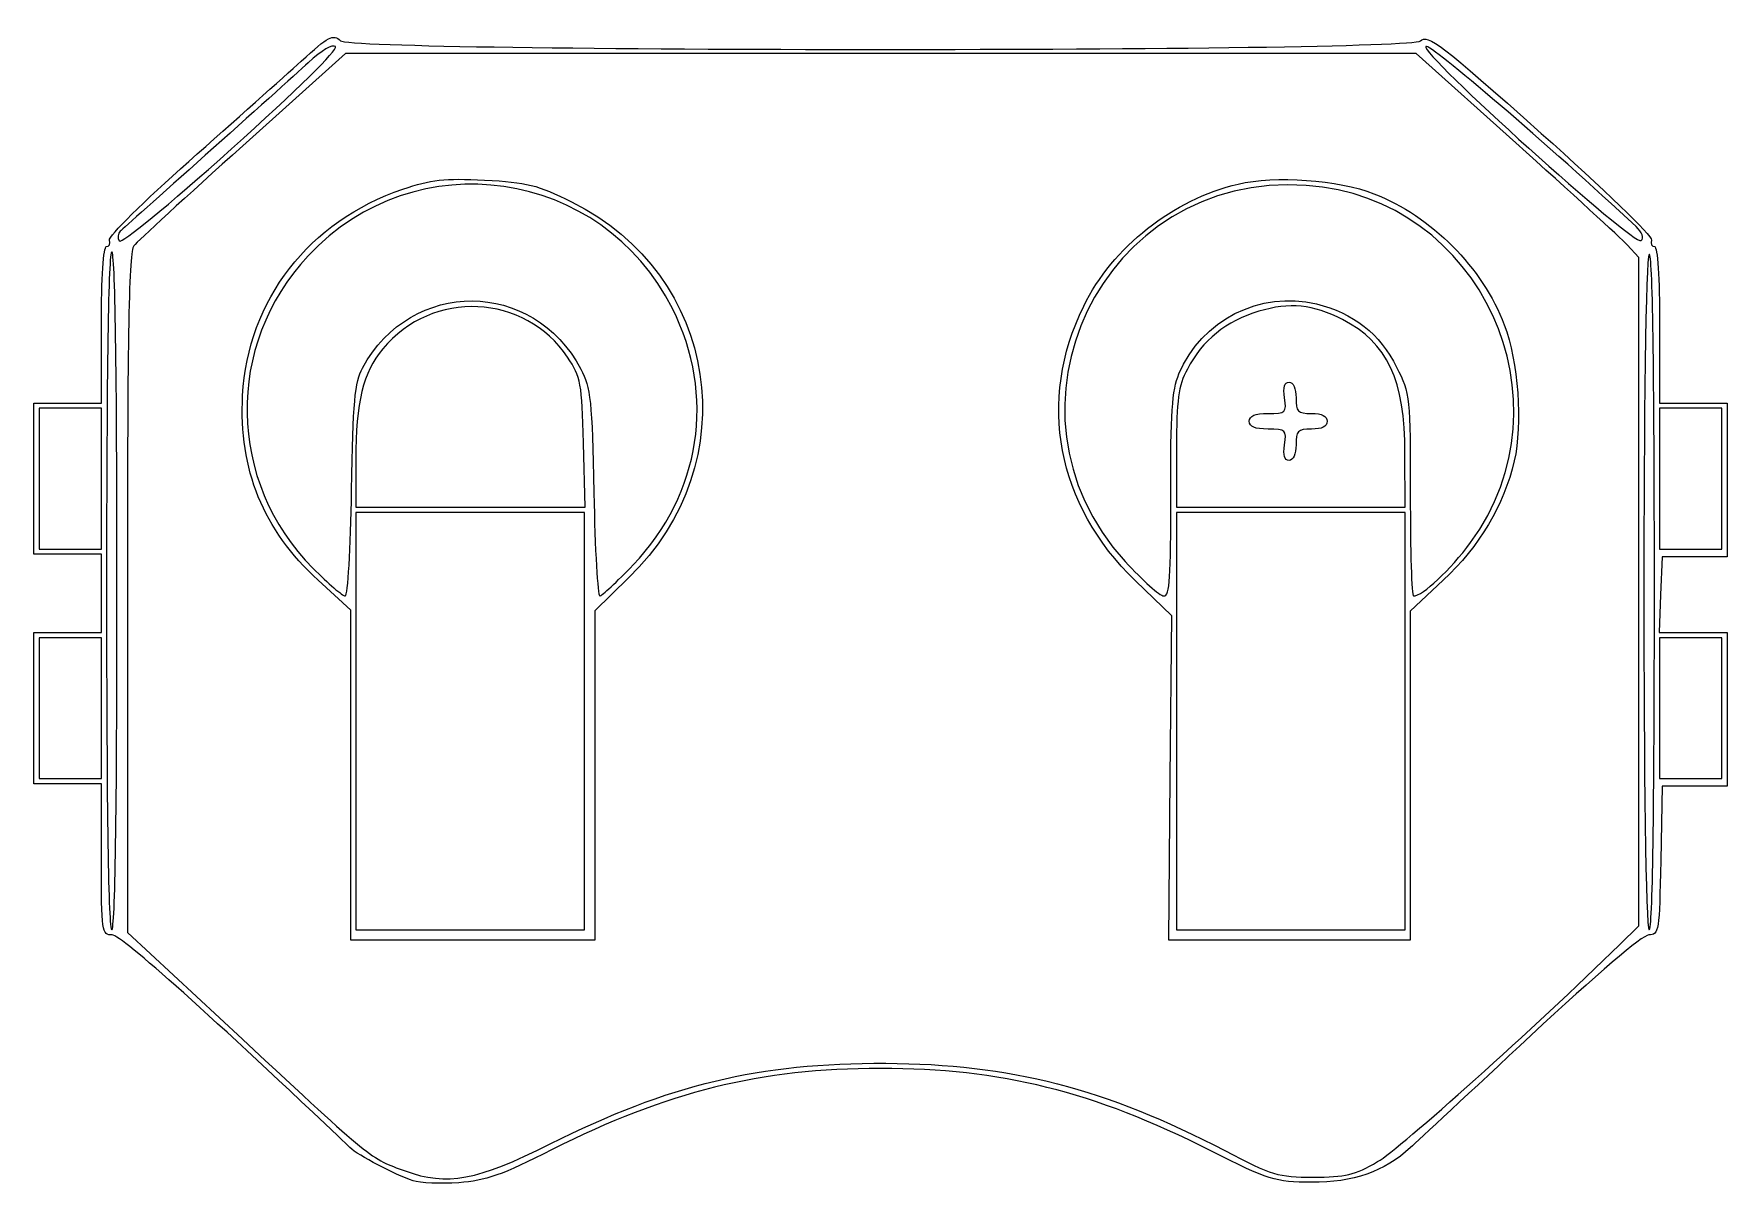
# Model space of a CAD drawing. Extents: x 0 to 22.9, y 0 to 15.5.
import ezdxf

# ---------------------------------------------------------------- set-up
doc = ezdxf.new("R2010")
doc.units = 0
doc.layers.get('0').update_dxf_attribs({"linetype": 'CONTINUOUS'})

msp = doc.modelspace()

# ---------------------------------------------------------------- linework, layer by layer
at = {"color": 7}
for points in [[(4.078423, 15.374292)], [(21.667692, 12.941388)], [(0.913178, 9.530999), (0.913178, 10.483254), (0.491711, 10.483254), (0.070245, 10.483254), (0.070245, 9.530999), (0.070245, 8.578744), (0.491711, 8.578744), (0.913178, 8.578744)], [(22.829453, 9.530999), (22.829453, 10.483254), (22.407986, 10.483254), (21.986519, 10.483254), (21.986519, 9.530999), (21.986519, 8.578744), (22.407986, 8.578744), (22.829453, 8.578744)], [(16.913933, 9.989492)], [(4.297296, 9.37229)], [(15.375674, 9.307901)], [(7.445914, 6.251008), (7.445914, 9.072506), (5.900536, 9.072506), (4.355157, 9.072506), (4.355157, 6.251008), (4.355157, 3.42951), (5.900536, 3.42951), (7.445914, 3.42951)], [(18.54454, 6.251008), (18.54454, 9.072506), (16.999162, 9.072506), (15.453784, 9.072506), (15.453784, 6.251008), (15.453784, 3.42951), (16.999162, 3.42951), (18.54454, 3.42951)], [(21.916275, 8.018604)], [(1.123912, 8.014444)], [(0.913178, 6.427352), (0.913178, 7.379607), (0.491711, 7.379607), (0.070245, 7.379607), (0.070245, 6.427352), (0.070245, 5.475096), (0.491711, 5.475096), (0.913178, 5.475096)], [(22.829453, 6.427352), (22.829453, 7.379607), (22.407986, 7.379607), (21.986519, 7.379607), (21.986519, 6.427352), (21.986519, 5.475096), (22.407986, 5.475096), (22.829453, 5.475096)], [(6.981954, 0.531637)], [(5.127894, 0.034759)]]:
    msp.add_lwpolyline(points, close=True, dxfattribs=at)
for points in [[(20.042673, 14.071793), (18.695904, 15.279801), (11.455885, 15.279801), (4.215865, 15.279801), (2.827938, 14.03486)], [(21.442124, 3.224948), (21.705541, 3.483451), (21.705541, 8.002212), (21.705541, 12.520973), (21.547491, 12.692379)], [(0.913178, 4.381765), (0.913178, 5.404558), (0.456589, 5.404558), (0, 5.404558), (0, 6.427352), (0, 7.450145), (0.456589, 7.450145), (0.913178, 7.450145), (0.913178, 7.979175), (0.913178, 8.508206), (0.456589, 8.508206), (0, 8.508206), (0, 9.530999), (0, 10.553792), (0.456589, 10.553792), (0.913178, 10.553792), (0.913178, 11.611854)], [(21.98652, 11.611855), (21.98652, 10.553793), (22.443109, 10.553793), (22.899698, 10.553793), (22.899838, 9.513366), (22.899979, 8.472938), (22.460822, 8.472938), (22.021667, 8.472938), (22.001027, 7.961542), (21.980387, 7.450145), (22.440054, 7.450145), (22.89972, 7.450145), (22.899861, 6.409718), (22.900001, 5.369291), (22.460845, 5.369291), (22.021689, 5.369291), (22.002199, 4.364132)], [(4.355157, 9.781914), (4.355157, 9.143043), (5.906265, 9.143043), (7.457372, 9.143043), (7.434082, 10.01262)], [(15.453784, 9.937634), (15.453784, 9.143043), (16.999162, 9.143043), (18.54454, 9.143043), (18.54304, 9.866052), (18.542998, 9.866052)], [(4.284913, 5.519712), (4.284913, 7.750989), (3.843838, 8.156841)], [(8.042032, 8.187288), (7.586403, 7.745254), (7.586403, 5.516845), (7.586403, 3.288435), (5.935658, 3.288435), (4.284913, 3.288435), (4.284913, 5.519712)], [(15.368883, 5.482323), (15.389353, 7.676306), (14.896558, 8.150968)], [(19.060421, 8.155728), (18.614789, 7.737123), (18.614789, 5.512779), (18.614789, 3.288435), (16.981605, 3.288388), (15.348422, 3.288341), (15.368883, 5.482323)], [(1.265623, 7.983328), (1.266843, 3.394241), (2.820689, 1.948224)]]:
    msp.add_lwpolyline(points, dxfattribs=at)
for points in [[(2.672009, 13.990655), (3.556233, 14.784076), (4.116895, 15.335659), (4.078423, 15.374292)], [(3.614175, 15.177055), (3.988886, 15.518601), (4.044077, 15.547335), (4.146539, 15.454221)], [(4.078423, 15.374292), (4.03995, 15.412925), (3.893339, 15.326492), (3.710652, 15.157474)], [(4.146539, 15.454221), (4.318392, 15.298049), (18.580365, 15.297194), (18.752194, 15.453347)], [(18.824249, 15.377278), (18.739729, 15.292405), (21.64918, 12.669837), (21.737932, 12.750896)], [(18.752194, 15.453347), (18.853829, 15.545709), (19.022721, 15.416318), (20.386442, 14.201308)], [(21.667687, 12.941388), (20.513814, 14.020488), (18.872942, 15.426175), (18.824249, 15.377278)], [(2.095291, 13.821132), (2.700749, 14.357313), (3.384246, 14.967479), (3.614175, 15.177055)], [(3.710652, 15.157474), (3.543565, 15.00289), (2.916902, 14.43923), (2.318068, 13.904895)], [(20.386442, 14.201308), (21.222936, 13.456031), (21.894538, 12.806583), (21.87889, 12.758088)], [(1.154836, 12.747272), (1.182273, 12.702694), (1.809664, 13.216865), (2.672009, 13.990655)], [(2.827938, 14.03486), (2.064579, 13.350142), (1.400499, 12.74098), (1.352206, 12.681167)], [(8.636529, 11.83051), (7.681084, 13.731131), (5.15561, 14.097258), (3.709497, 12.544798)], [(21.547491, 12.692379), (21.460563, 12.786653), (20.783395, 13.407389), (20.042673, 14.071793)], [(1.021858, 12.758087), (1.006788, 12.806582), (1.489832, 13.284952), (2.095291, 13.821132)], [(2.318068, 13.904895), (1.719234, 13.370561), (1.202003, 12.908607), (1.168666, 12.87833)], [(4.991148, 13.448161), (5.369226, 13.576936), (5.551503, 13.596893), (6.095731, 13.569098)], [(6.095731, 13.569098), (6.669047, 13.539818), (6.810672, 13.504467), (7.272107, 13.275462)], [(17.208697, 13.497927), (14.442575, 13.688313), (12.888814, 10.460517), (14.759668, 8.410294)], [(14.197728, 11.865055), (14.588008, 12.661132), (15.41108, 13.312043), (16.285941, 13.516479)], [(16.285941, 13.516479), (16.787421, 13.633663), (17.639779, 13.572739), (18.123078, 13.385164)], [(2.82333, 10.656356), (2.890746, 11.946158), (3.72116, 13.0156), (4.991148, 13.448161)], [(19.429551, 8.66633), (20.833229, 10.581044), (19.567089, 13.335606), (17.208697, 13.497927)], [(18.123078, 13.385164), (18.896192, 13.08511), (19.594946, 12.382429), (19.886477, 11.611854)], [(7.272107, 13.275462), (9.265677, 12.286077), (9.64986, 9.747142), (8.042032, 8.187288)], [(1.168666, 12.87833), (1.13533, 12.848054), (1.129106, 12.789078), (1.154836, 12.747272)], [(21.737932, 12.750896), (21.779942, 12.789268), (21.753412, 12.861216), (21.667692, 12.941388)], [(0.913178, 11.611854), (0.913178, 12.247348), (0.940351, 12.669915), (0.981218, 12.669915)], [(0.981218, 12.669915), (1.018639, 12.669915), (1.036928, 12.709592), (1.021858, 12.758087)], [(1.053667, 12.599378), (1.007558, 12.599378), (0.983423, 11.024042), (0.983423, 8.014444)], [(1.123912, 8.014444), (1.123912, 11.024042), (1.099777, 12.599378), (1.053667, 12.599378)], [(1.352206, 12.681167), (1.283942, 12.596619), (1.264673, 11.551068), (1.265623, 7.983328)], [(21.87889, 12.758088), (21.86324, 12.709594), (21.88109, 12.669916), (21.91848, 12.669916)], [(21.91848, 12.669916), (21.95935, 12.669916), (21.98652, 12.247349), (21.98652, 11.611855)], [(3.709497, 12.544798), (2.581159, 11.333482), (2.610645, 9.491156), (3.777168, 8.316728)], [(21.846035, 12.564106), (21.749135, 12.503969), (21.749135, 3.429507), (21.846035, 3.429507)], [(21.916275, 8.018604), (21.916275, 11.06004), (21.892585, 12.592998), (21.846035, 12.564106)], [(4.443074, 11.026633), (5.106043, 12.244167), (6.750849, 12.236179), (7.397009, 11.012286)], [(7.219192, 11.172588), (6.650258, 12.034878), (5.380591, 12.09348), (4.719378, 11.287969)], [(15.48691, 10.947897), (15.789436, 11.675131), (16.582748, 12.078924), (17.347189, 11.894773)], [(17.69834, 11.683367), (17.299941, 11.888578), (16.982041, 11.919878), (16.566057, 11.794849)], [(8.105426, 8.364929), (9.021825, 9.329684), (9.225521, 10.658857), (8.636529, 11.83051)], [(14.896558, 8.150968), (13.831578, 9.176758), (13.567598, 10.579741), (14.197728, 11.865055)], [(16.566057, 11.794849), (16.12348, 11.661826), (15.801384, 11.401304), (15.599823, 11.01333)], [(17.347189, 11.894773), (17.839556, 11.776164), (18.209304, 11.484254), (18.429684, 11.040165)], [(18.542998, 9.866052), (18.540855, 10.868401), (18.308043, 11.369313), (17.69834, 11.683367)], [(19.886477, 11.611854), (20.074266, 11.115488), (20.135945, 10.268055), (20.020524, 9.770115)], [(4.719378, 11.287969), (4.447558, 10.956829), (4.355157, 10.57475), (4.355157, 9.781914)], [(4.297296, 9.37229), (4.316375, 10.570788), (4.339837, 10.837039), (4.443074, 11.026633)], [(7.434082, 10.01262), (7.412415, 10.821573), (7.397434, 10.90244), (7.219192, 11.172588)], [(7.397009, 11.012286), (7.530931, 10.758625), (7.548753, 10.589472), (7.573516, 9.337021)], [(15.599823, 11.01333), (15.477143, 10.777189), (15.453784, 10.605127), (15.453784, 9.937634)], [(18.429684, 11.040165), (18.610434, 10.675934), (18.614785, 10.635165), (18.614785, 9.305537)], [(15.375675, 9.307901), (15.372775, 10.416574), (15.393585, 10.723559), (15.48691, 10.947897)], [(16.913933, 10.624329), (16.892823, 10.768733), (16.912633, 10.835942), (16.976203, 10.835942)], [(16.976203, 10.835942), (17.032933, 10.835942), (17.069403, 10.753128), (17.069403, 10.624329)], [(3.843838, 8.156841), (3.101742, 8.839672), (2.770749, 9.65037), (2.82333, 10.656356)], [(16.691034, 10.412717), (16.93311, 10.412717), (16.94343, 10.422517), (16.913933, 10.624329)], [(17.069403, 10.624329), (17.069403, 10.436229), (17.092813, 10.412717), (17.280137, 10.412717)], [(16.437206, 10.306911), (16.437206, 10.38144), (16.512236, 10.412717), (16.691034, 10.412717)], [(16.691034, 10.201105), (16.512239, 10.201105), (16.437206, 10.232382), (16.437206, 10.306911)], [(17.280137, 10.412717), (17.420626, 10.412717), (17.49087, 10.377448), (17.49087, 10.306911)], [(17.49087, 10.306911), (17.49087, 10.236374), (17.42063, 10.201105), (17.280137, 10.201105)], [(16.913933, 9.989492), (16.943433, 10.191306), (16.933113, 10.201105), (16.691034, 10.201105)], [(17.280137, 10.201105), (17.092818, 10.201105), (17.069403, 10.177594), (17.069403, 9.989492)], [(16.976203, 9.77788), (16.912603, 9.77788), (16.892823, 9.845089), (16.913933, 9.989492)], [(17.069403, 9.989492), (17.069403, 9.860694), (17.032933, 9.77788), (16.976203, 9.77788)], [(20.020524, 9.770115), (19.882192, 9.173338), (19.551143, 8.616689), (19.060421, 8.155728)], [(4.211018, 7.943907), (4.246068, 7.943907), (4.284754, 8.58437), (4.297296, 9.37229)], [(7.573516, 9.337021), (7.588668, 8.570809), (7.624561, 7.943907), (7.653284, 7.943907)], [(15.282254, 7.943907), (15.361534, 7.943907), (15.378604, 8.193029), (15.375674, 9.307901)], [(18.614785, 9.305537), (18.614785, 8.556641), (18.633615, 7.943907), (18.656625, 7.943907)], [(18.656625, 7.943907), (18.780681, 7.943907), (19.159529, 8.298), (19.429551, 8.66633)], [(3.777168, 8.316728), (3.980839, 8.111676), (4.176072, 7.943907), (4.211018, 7.943907)], [(7.653284, 7.943907), (7.682006, 7.943907), (7.885471, 8.133367), (8.105426, 8.364929)], [(14.759668, 8.410294), (14.993739, 8.153781), (15.228903, 7.943907), (15.282254, 7.943907)], [(21.846035, 3.429507), (21.892145, 3.429507), (21.916275, 5.006231), (21.916275, 8.018604)], [(0.983423, 8.014444), (0.983423, 5.004846), (1.007558, 3.42951), (1.053667, 3.42951)], [(1.053667, 3.42951), (1.099776, 3.42951), (1.123912, 5.004846), (1.123912, 8.014444)], [(1.059467, 3.358973), (0.917971, 3.358973), (0.913178, 3.392483), (0.913178, 4.381765)], [(22.002199, 4.364132), (21.983729, 3.411412), (21.975359, 3.358974), (21.841763, 3.358974)], [(4.27468, 0.48246), (2.446721, 2.225242), (1.179497, 3.358973), (1.059467, 3.358973)], [(18.173401, 0.292554), (18.47082, 0.464536), (20.316318, 2.120145), (21.442124, 3.224948)], [(21.841763, 3.358974), (21.755863, 3.358974), (21.132432, 2.82792), (20.245629, 1.999359)], [(2.820689, 1.948224), (4.581475, 0.309628), (4.547417, 0.337192), (5.022477, 0.166269)], [(20.245629, 1.999359), (19.445277, 1.25157), (18.713214, 0.568984), (18.618822, 0.482499)], [(6.981956, 0.531637), (8.5968, 1.33966), (9.802818, 1.629641), (11.520094, 1.622809)], [(11.520094, 1.622809), (13.204004, 1.616109), (14.499067, 1.282683), (16.105533, 0.442245)], [(11.449897, 1.553099), (9.828441, 1.553099), (8.561645, 1.239702), (7.010703, 0.454873)], [(15.910421, 0.44385), (14.33394, 1.240801), (13.078122, 1.553099), (11.449897, 1.553099)], [(5.127846, 0.034758), (4.878517, 0.11741), (4.387091, 0.375287), (4.27468, 0.48246)], [(5.022477, 0.166269), (5.592167, -0.038701), (5.990601, 0.035592), (6.981954, 0.531637)], [(18.618822, 0.482499), (18.261506, 0.155115), (17.842358, 0.008134), (17.280188, 0.013085)], [(7.010703, 0.454873), (6.332239, 0.111546), (6.111956, 0.033663), (5.746303, 0.007829)], [(17.280188, 0.013085), (16.779763, 0.017485), (16.7111, 0.039085), (15.910421, 0.44385)], [(16.105533, 0.442245), (16.747061, 0.106622), (16.826018, 0.082901), (17.30162, 0.082901)], [(17.30162, 0.082901), (17.738207, 0.082901), (17.862551, 0.112801), (18.173401, 0.292554)], [(5.746303, 0.007829), (5.502765, -0.009381), (5.22448, 0.002729), (5.127894, 0.034759)]]:
    msp.add_open_spline(points, degree=3, dxfattribs=at)

doc.saveas('drawing.dxf')
